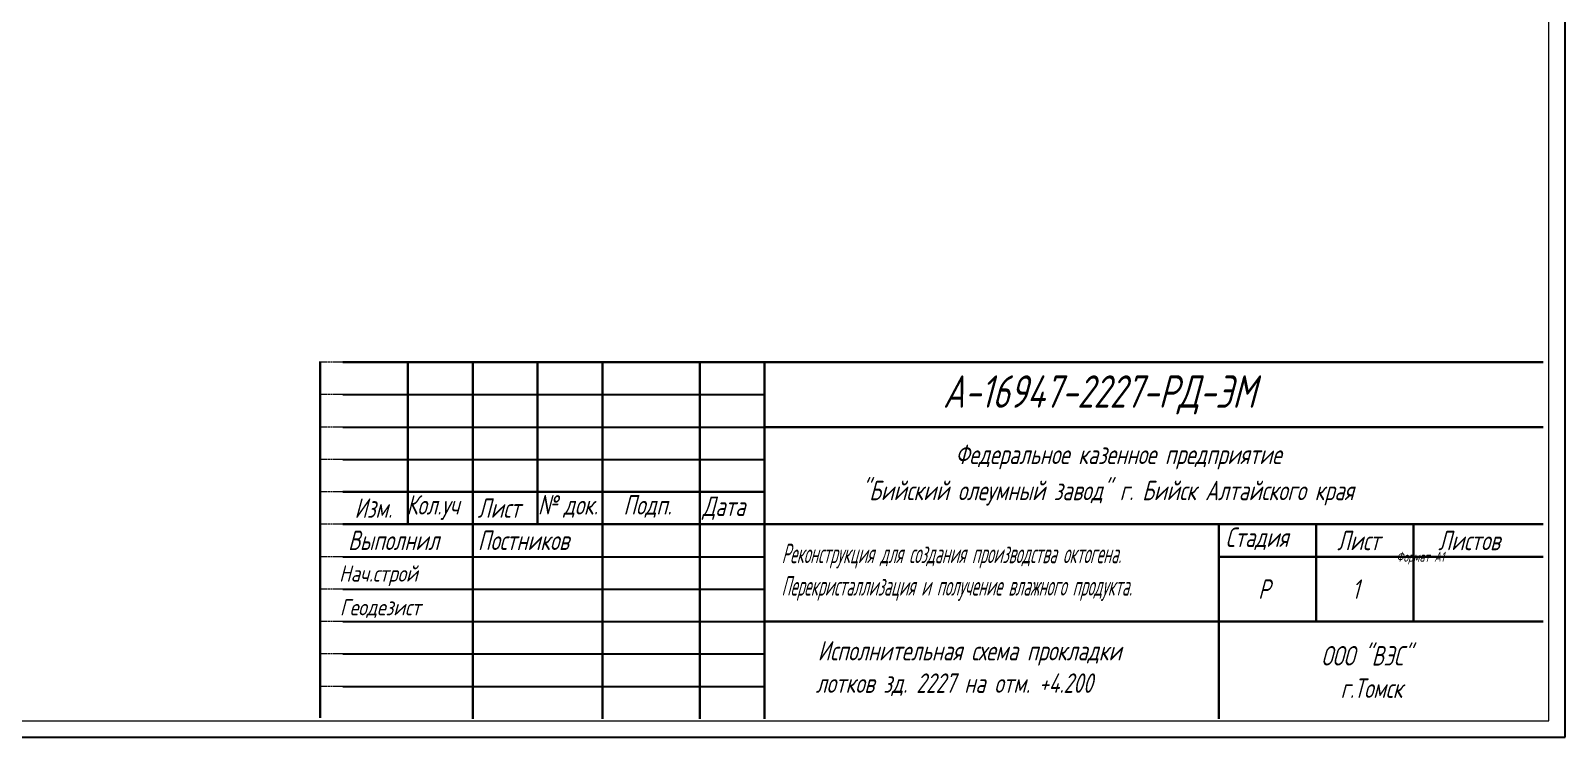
# Model space of a CAD drawing. Header units: millimetres. Extents: x -14296 to 10264, y -13087 to -5602.
# Drawn here: x -7569 to -7104.1, y -7175.1 to -6960.9 of the extents above; entities that cross this region are included whole.
import ezdxf

# ---------------------------------------------------------------- set-up
doc = ezdxf.new("R2010")
doc.units = ezdxf.units.MM
doc.linetypes.add('CENTER2', pattern=[1.125, 0.75, -0.125, 0.125, -0.125])
doc.linetypes.add('PHANTOM2', pattern=[1.25, 0.625, -0.125, 0.125, -0.125, 0.125, -0.125])
for name, color, linetype, lineweight in [('Линия выноска', 137, 'Continuous', 25), ('Рамка толстая', 7, 'Continuous', 15), ('Рамка тонкая', 5, 'Continuous', 25), ('Текст', 7, 'Continuous', 20), ('Тонкая', 5, 'Continuous', 20), ('Штампы', 252, 'Continuous', 25)]:
    doc.layers.add(name, color=color, linetype=linetype, lineweight=lineweight)
doc.layers.add('Размеры', color=5, linetype='Continuous')
doc.styles.add('gost shx', font='gost.shx', dxfattribs={"oblique": 15})
doc.styles.add('Simplex', font='simplex.shx', dxfattribs={"width": 0.7, "oblique": 15})

msp = doc.modelspace()

# ---------------------------------------------------------------- linework, layer by layer
at = {"layer": 'Линия выноска', "color": 18, "linetype": 'PHANTOM2', "lineweight": 15, "true_color": 0x000000}
for p, q in [((-7474.40448, -7071.2194), (-7481.31802, -7071.2194)), ((-7474.40448, -7081.04711), (-7481.31802, -7081.04711)), ((-7474.40448, -7090.87482), (-7481.31802, -7090.87482)), ((-7474.40448, -7100.70252), (-7481.31802, -7100.70252)), ((-7474.40448, -7110.53023), (-7481.31802, -7110.53023)), ((-7474.40448, -7120.35794), (-7481.31802, -7120.35794))]:
    msp.add_line(p, q, dxfattribs=at)
at = {"layer": 'Размеры', "color": 18, "linetype": 'PHANTOM2', "lineweight": 15, "true_color": 0x000000}
msp.add_line((-7474.40448, -7130.18565), (-7481.31802, -7130.18565), dxfattribs=at)
at = {"layer": 'Рамка толстая', "color": 18, "true_color": 0x000000}
for p, q in [((-7109.05258, -7170.11996), (-7109.05258, -6586.11996)), ((-7925.05258, -7170.11996), (-7109.05258, -7170.11996))]:
    msp.add_line(p, q, dxfattribs=at)
at = {"layer": 'Рамка тонкая', "color": 18, "true_color": 0x000000}
for p, q in [((-7104.05258, -7175.11996), (-7104.05258, -6581.11996)), ((-7945.05258, -7175.11996), (-7104.05258, -7175.11996))]:
    msp.add_line(p, q, dxfattribs=at)
at = {"layer": 'Тонкая', "color": 18, "linetype": 'PHANTOM2', "lineweight": 15, "true_color": 0x000000}
for p, q in [((-7474.40448, -7071.2194), (-7481.31802, -7071.2194)), ((-7474.40448, -7081.04711), (-7481.31802, -7081.04711)), ((-7474.40448, -7090.87482), (-7481.31802, -7090.87482)), ((-7474.40448, -7120.35794), (-7481.31802, -7120.35794)), ((-7474.40448, -7130.18565), (-7481.31802, -7130.18565)), ((-7474.40448, -7140.01336), (-7481.31802, -7140.01336)), ((-7474.40448, -7140.01336), (-7481.31802, -7140.01336)), ((-7474.40448, -7149.84107), (-7481.31802, -7149.84107)), ((-7474.40448, -7159.66878), (-7481.31802, -7159.66878))]:
    msp.add_line(p, q, dxfattribs=at)
at = {"layer": 'Штампы', "color": 18, "lineweight": 30, "true_color": 0x000000}
for p, q in [((-7481.31802, -7061.15354), (-7481.31802, -7169.25834)), ((-7474.40448, -7061.39169), (-7110.77925, -7061.39169)), ((-7454.74906, -7061.39169), (-7454.74906, -7110.53023)), ((-7435.09364, -7061.39169), (-7435.09364, -7169.49649)), ((-7415.43823, -7061.39169), (-7415.43823, -7110.53023)), ((-7395.78281, -7061.39169), (-7395.78281, -7169.49649)), ((-7366.29968, -7061.39169), (-7366.29968, -7169.49649)), ((-7346.64426, -7061.39169), (-7346.64426, -7169.49649)), ((-7346.64426, -7081.04711), (-7110.77925, -7081.04711)), ((-7474.40448, -7100.70252), (-7346.64426, -7100.70252)), ((-7474.40448, -7110.53023), (-7110.77925, -7110.53023)), ((-7209.05634, -7110.53023), (-7209.05634, -7169.49649)), ((-7179.57321, -7110.53023), (-7179.57321, -7140.01336)), ((-7150.09008, -7110.53023), (-7150.09008, -7140.01336)), ((-7209.05634, -7120.35794), (-7110.77925, -7120.35794)), ((-7346.64426, -7140.01336), (-7110.77925, -7140.01336))]:
    msp.add_line(p, q, dxfattribs=at)
at = {"layer": 'Штампы', "color": 18, "linetype": 'PHANTOM2', "lineweight": 15, "true_color": 0x000000}
for q in [(-7481.31802, -7061.39169), (-7474.40448, -7061.39169)]:
    msp.add_line((-7474.40448, -7061.39169), q, dxfattribs=at)
at = {"layer": 'Штампы', "color": 18, "true_color": 0x000000}
for p, q in [((-7474.40448, -7071.2194), (-7346.64426, -7071.2194)), ((-7474.40448, -7081.04711), (-7346.64426, -7081.04711)), ((-7474.40448, -7090.87482), (-7346.64426, -7090.87482)), ((-7474.40448, -7120.35794), (-7346.64426, -7120.35794)), ((-7474.40448, -7130.18565), (-7346.64426, -7130.18565)), ((-7474.40448, -7140.01336), (-7346.64426, -7140.01336)), ((-7474.40448, -7149.84107), (-7346.64426, -7149.84107)), ((-7474.40448, -7159.66878), (-7346.64426, -7159.66878))]:
    msp.add_line(p, q, dxfattribs=at)

# ---------------------------------------------------------------- texts
at = {"layer": 'Линия выноска', "color": 18, "linetype": 'PHANTOM2', "lineweight": 15, "true_color": 0x000000, "style": 'gost shx', "oblique": 15}
for s, p in [('Нач.строй', (-7475.56991, -7127.91585)), ('Геодезист', (-7475.34045, -7138.13862))]:
    msp.add_text(s, height=4.913854, dxfattribs=at).set_placement(p)
at = {"layer": 'Текст', "color": 18, "linetype": 'PHANTOM2', "lineweight": 15, "true_color": 0x000000, "style": 'Simplex', "oblique": 15}
for s, height, width, p in [('А-16947-2227-РД-ЭМ', 9.827709, 0.7, (-7292.59817, -7075.19728)), ('Федеральное казенное предприятие', 5.8966254, 0.7, (-7288.88416, -7092.27877)), ('"Бийский олеумный завод" г. Бийск Алтайского края', 5.8966254, 0.7, (-7317.41979, -7103.22965)), ('Изм.', 5.896625, 0.7, (-7470.90412, -7108.56469)), ('Кол.уч', 5.896625, 0.7, (-7455.17745, -7107.58192)), ('Лист', 5.896625, 0.7, (-7433.61949, -7108.56469)), ('№', 5.89663, 0.7, (-7415.35575, -7107.58192)), ('док.', 5.896625, 0.7, (-7407.58993, -7107.58192)), ('Подп.', 5.896625, 0.7, (-7389.43242, -7107.58192)), ('Дата', 5.896625, 0.7, (-7365.49655, -7108.00311)), ('Выполнил', 5.896625, 0.7, (-7472.84491, -7118.34296)), ('Постников', 5.896625, 0.7, (-7433.53408, -7118.34296)), ('Стадия', 5.896625, 0.7, (-7207.01934, -7117.40963)), ('Лист', 5.896625, 0.7, (-7173.1852, -7118.3924)), ('Листов', 5.896625, 0.7, (-7142.54345, -7118.3924)), ('Реконструкция для создания производства октогена.', 5.8966254, 0.5, (-7341.4849, -7122.32348)), ('Формат А1', 3, 0.7, (-7155.25941, -7121.86716)), ('Перекристаллизация и получение влажного продукта.', 5.8966254, 0.5, (-7341.55509, -7132.15119)), ('Р', 5.89663, 0.7, (-7197.11639, -7133.13396)), ('Исполнительная схема прокладки', 5.8966254, 0.7, (-7330.5621, -7151.80661)), ('ООО "ВЭС"', 5.896625, 0.7, (-7178.01068, -7153.35097)), ('лотков зд. 2227 на отм. +4.200', 5.8966254, 0.7, (-7331.16634, -7161.63432)), ('г.Томск', 5.896625, 0.7, (-7172.15401, -7163.17867))]:
    msp.add_text(s, height=height, dxfattribs=dict(at, width=width)).set_placement(p)
at = {"layer": 'Текст', "color": 18, "linetype": 'CENTER2', "lineweight": 15, "true_color": 0x000000, "style": 'Simplex', "oblique": 15, "width": 0.7}
msp.add_text('1', height=5.89663, dxfattribs=at).set_placement((-7168.66824, -7133.13396))

doc.saveas('drawing.dxf')
